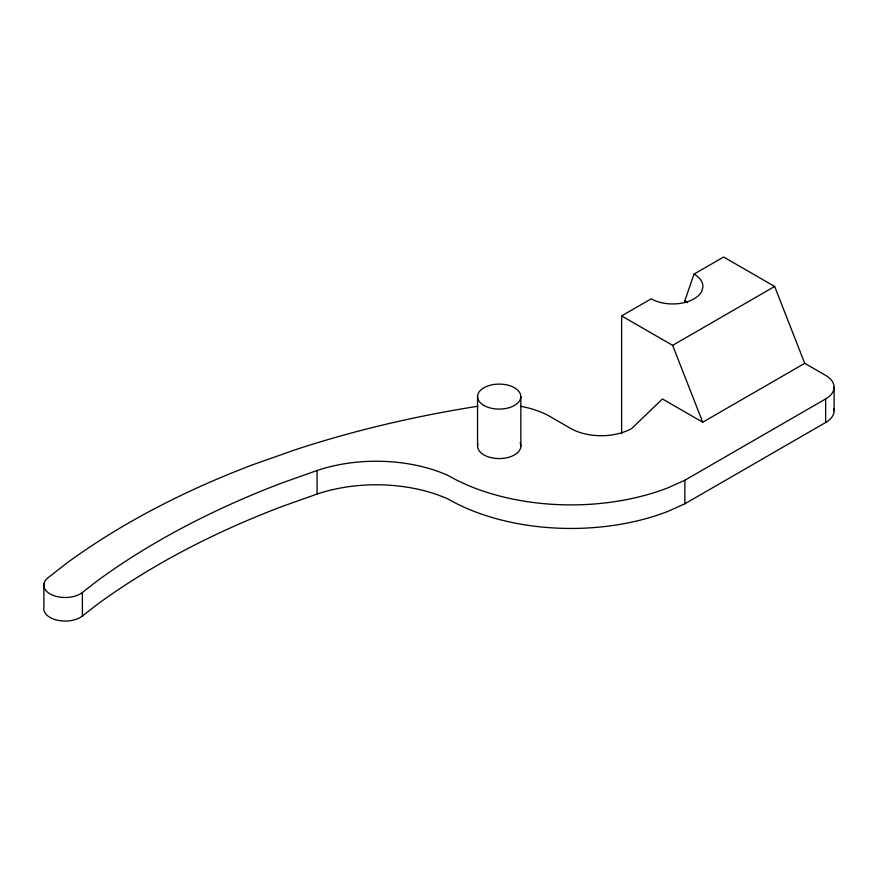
<?xml version="1.0" encoding="UTF-8"?>
<svg xmlns="http://www.w3.org/2000/svg" width="878" height="878" viewBox="0 0 878 878"><rect width="100%" height="100%" fill="white"/><g stroke="black" fill="none" stroke-linecap="round" stroke-linejoin="round"><path stroke-width="1.32" d="M684.873 302.658L684.873 300.594L694.048 274.09L723.637 257.013L774.637 286.458L804.731 363.316L825.649 375.4A28.853 16.66 0 0 1 825.649 398.952L825.649 422.516L684.862 503.796L667.664 511.49A173.679 100.279 0 0 1 448.197 499.077A116.972 67.529 0 0 0 317.09 494.062L282.233 506.408A786.447 454.047 0 0 0 97.348 604.349L82.378 616.049A21.401 12.358 0 0 1 57.344 620.208A21.401 12.358 0 0 1 43.9 607.324L43.9 583.771M477.83 406.262A786.447 454.047 0 0 0 294.58 449.975L251.624 465.186A786.447 454.047 0 0 0 66.739 563.127L47.95 577.812A21.401 12.358 0 0 0 52.45 595.097A21.401 12.358 0 0 0 82.378 592.496L97.348 580.797A786.447 454.047 0 0 1 282.233 482.856L317.09 470.509A116.972 67.529 0 0 1 448.197 475.525A173.679 100.279 0 0 0 667.664 487.927L684.862 480.233L825.649 398.952M621.624 433.71L621.624 315.904L651.202 298.827A30.302 17.494 0 0 0 701.895 290.991L702.927 286.458A30.302 17.494 0 0 0 694.048 274.09M621.624 315.904L672.625 345.361L774.637 286.458M520.445 406.273A72.139 41.65 0 0 1 550.21 416.622L570.612 428.398A43.285 24.99 0 0 0 631.82 428.398L662.429 398.952L702.718 422.219L804.731 363.316M672.625 345.361L702.718 422.219M834.1 387.176L834.1 410.739M684.862 480.233L684.862 503.796M520.841 396.593L520.841 446.068M477.555 396.593L477.555 446.068M317.09 470.509L317.09 494.062M82.378 592.496L82.378 616.049M684.873 300.594A17.308 9.998 0 0 1 687.617 302.669M520.105 442.841A21.643 12.49 0 0 1 500.142 458.557A21.643 12.49 0 0 1 477.884 443.906M833.859 408.555A28.853 16.66 0 0 1 825.649 422.516M483.899 405.427A21.643 12.49 0 0 0 520.105 399.83A21.643 12.49 0 0 0 493.601 384.531A21.643 12.49 0 0 0 483.899 405.427"/></g></svg>
